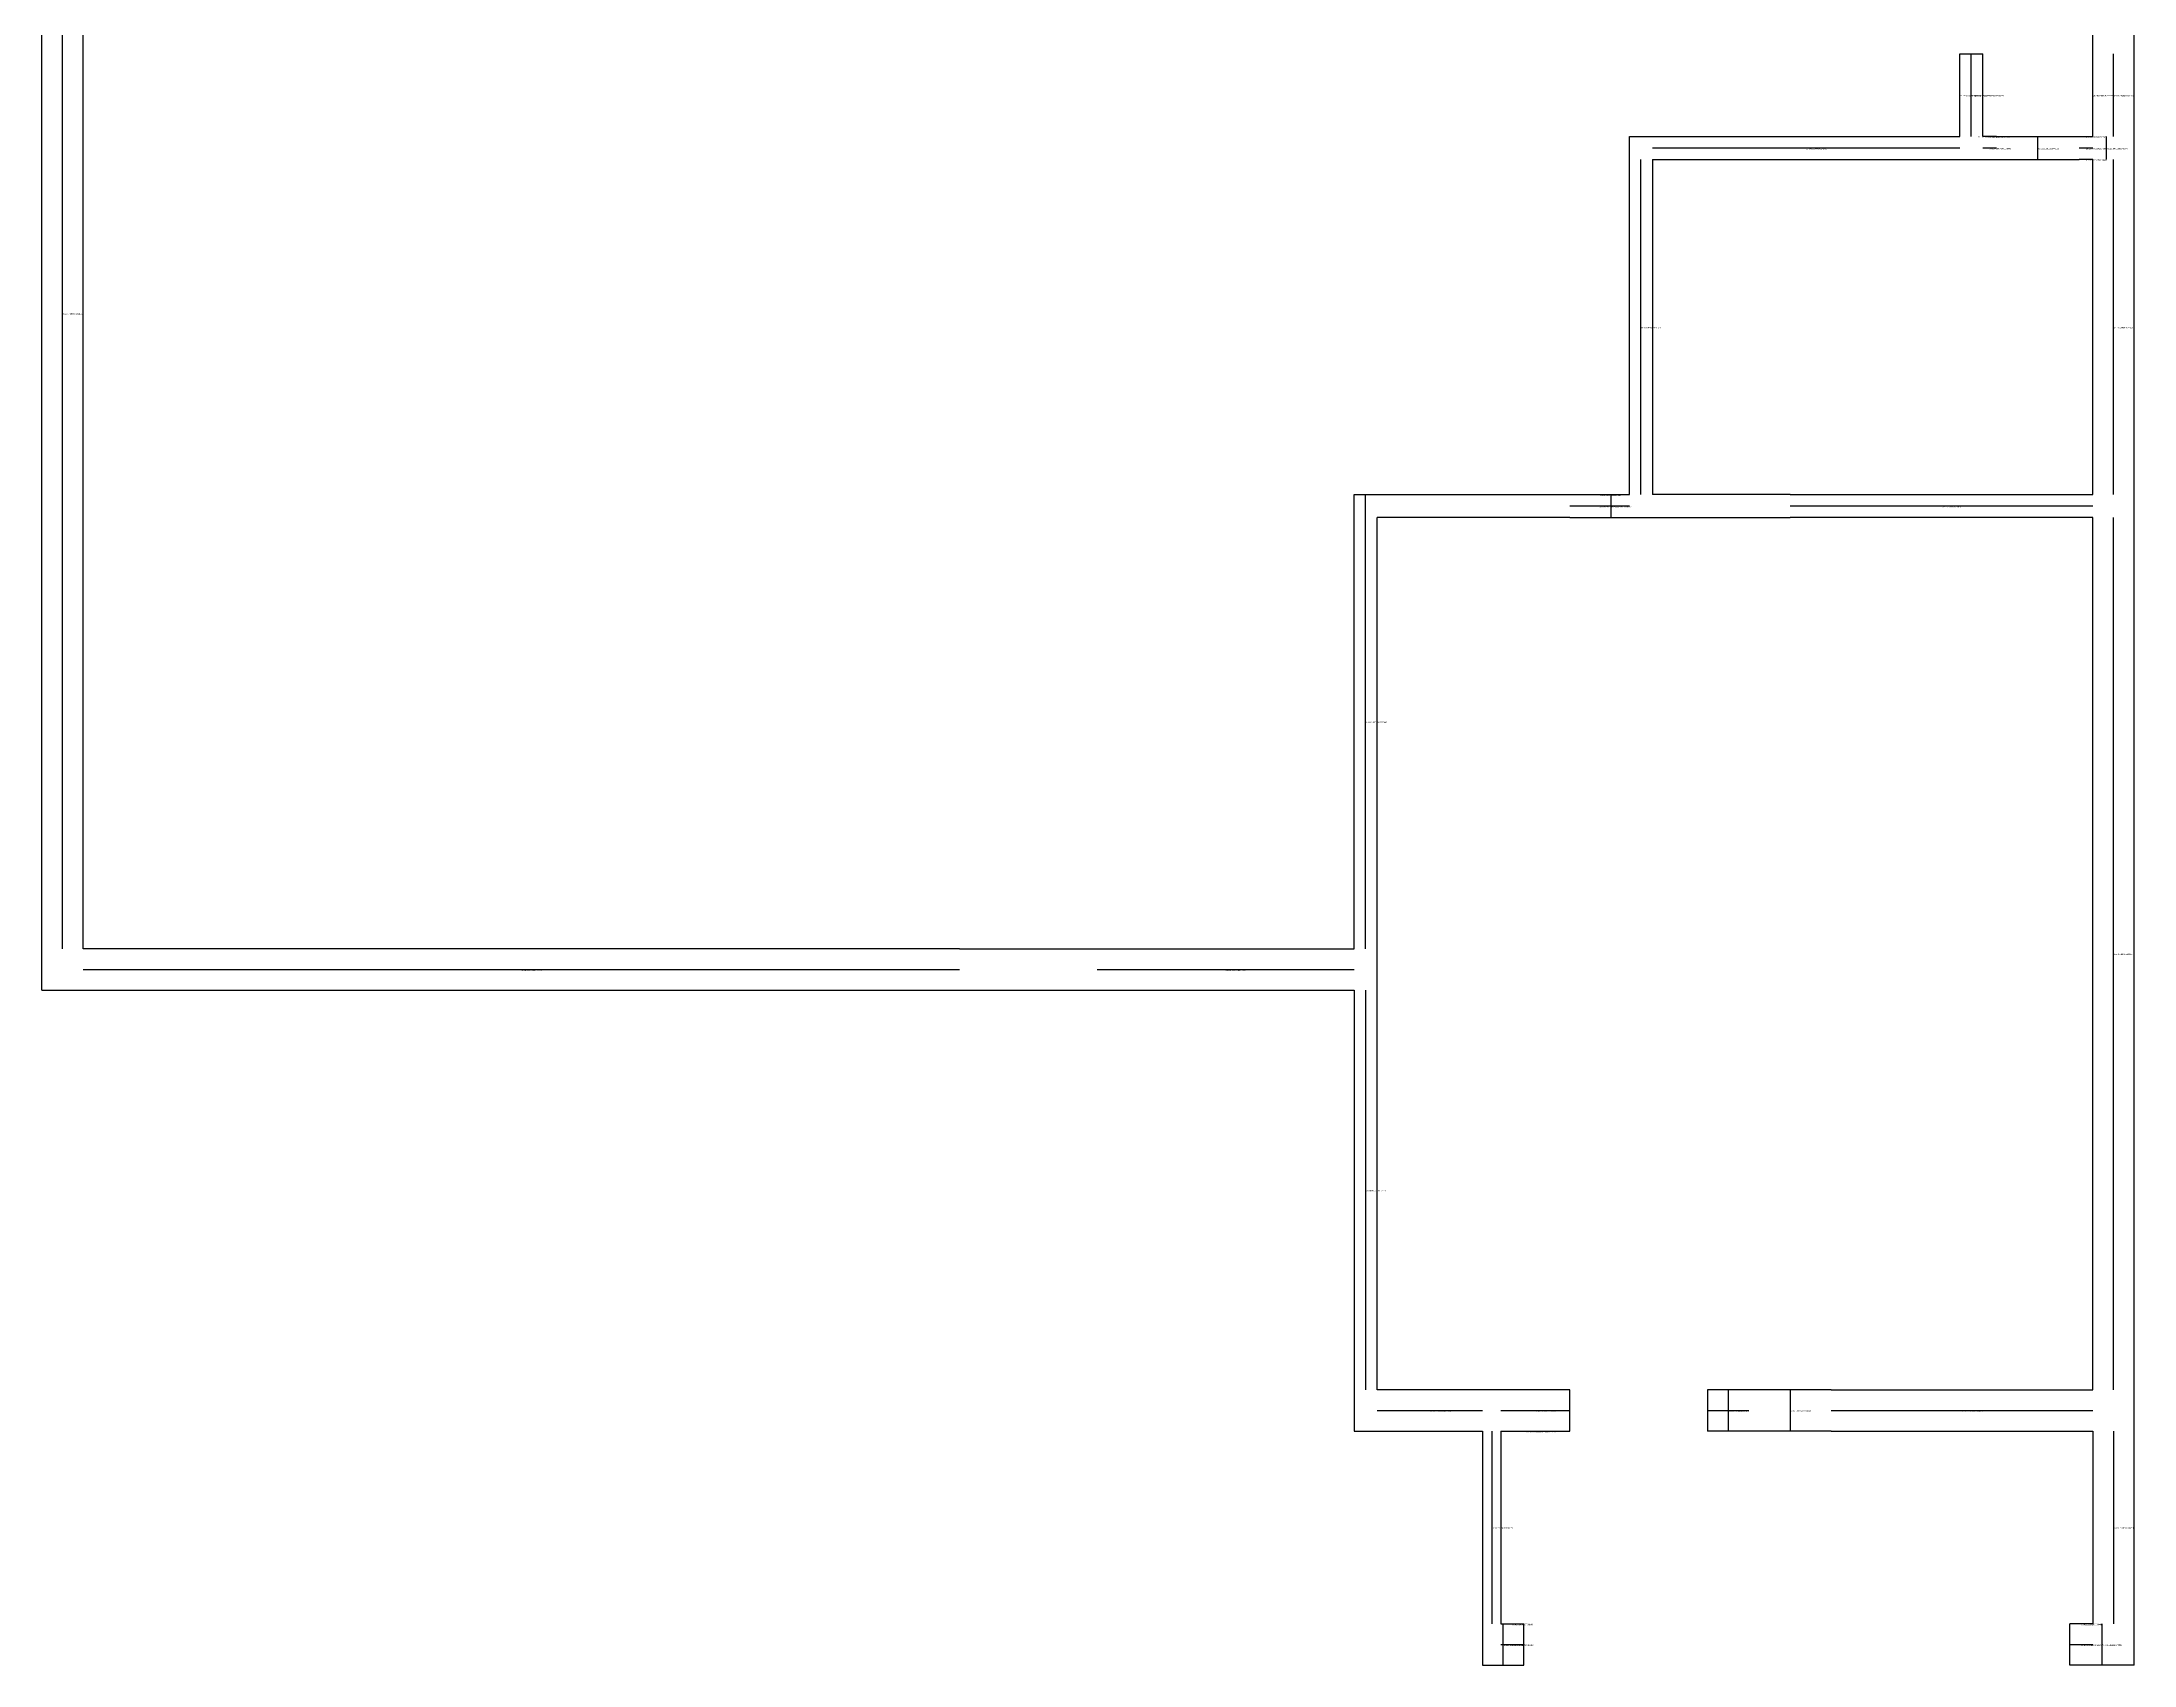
# Model space of a CAD drawing. Header units: metres. Extents: x 328 to 784, y 390 to 981.
# Drawn here: x 328 to 784, y 390 to 743.6 of the extents above; entities that cross this region are included whole.
import ezdxf

# ---------------------------------------------------------------- set-up
doc = ezdxf.new("R2010")
doc.units = ezdxf.units.M

msp = doc.modelspace()

# ---------------------------------------------------------------- linework, layer by layer
at = {"layer": 'centrelines'}
for p, q in [((332.5, 546), (332.5, 823)), ((748.5, 723), (748.5, 741)), ((779.5, 723), (779.5, 741)), ((746, 732), (746, 732)), ((751, 732), (751, 732)), ((775, 732), (775, 732)), ((679, 720.5), (746, 720.5)), ((750, 723), (750, 723)), ((751, 720.5), (754, 720.5)), ((752.5, 723), (752.5, 723)), ((763, 718), (763, 723)), ((772, 720.5), (775, 720.5)), ((773.5, 723), (773.5, 723)), ((778, 718), (778, 723)), ((676.5, 645), (676.5, 718)), ((773.5, 718), (773.5, 718)), ((779.5, 645), (779.5, 718)), ((616.5, 546), (616.5, 645)), ((667.5, 645), (667.5, 645)), ((670, 640), (670, 645)), ((661, 642.5), (674, 642.5)), ((709, 642.5), (775, 642.5)), ((779.5, 450), (779.5, 640)), ((337, 541.5), (528, 541.5)), ((558, 541.5), (614, 541.5)), ((616.5, 537), (616.5, 450)), ((695.5, 450), (695.5, 441)), ((709, 450), (709, 441)), ((619, 445.5), (642, 445.5)), ((646, 445.5), (661, 445.5)), ((691, 445.5), (700, 445.5)), ((718, 445.5), (775, 445.5)), ((644, 441), (644, 399)), ((651.5, 441), (651.5, 441)), ((653.5, 441), (653.5, 441)), ((779.5, 441), (779.5, 399)), ((646.5, 390), (646.5, 399)), ((648.5, 399), (648.5, 399)), ((772.5, 399), (772.5, 399)), ((777, 390), (777, 399)), ((646, 394.5), (651, 394.5)), ((770, 394.5), (775, 394.5))]:
    msp.add_line(p, q, dxfattribs=at)
at = {"layer": 'wall'}
for p, q in [((328, 537), (328, 981)), ((337, 546), (337, 823)), ((775, 741), (775, 759)), ((784, 741), (784, 759)), ((746, 723), (746, 741)), ((746, 741), (751, 741)), ((751, 723), (751, 741)), ((775, 723), (775, 741)), ((784, 390), (784, 741)), ((674, 645), (674, 723)), ((674, 723), (746, 723)), ((754, 723), (751, 723)), ((754, 723), (772, 723)), ((772, 723), (775, 723)), ((679, 718), (754, 718)), ((679, 718), (679, 645)), ((754, 718), (772, 718)), ((775, 718), (772, 718)), ((775, 645), (775, 718)), ((614, 546), (614, 645)), ((614, 645), (619, 645)), ((619, 645), (661, 645)), ((661, 645), (674, 645)), ((709, 645), (679, 645)), ((709, 645), (775, 645)), ((619, 450), (619, 640)), ((661, 640), (619, 640)), ((661, 640), (679, 640)), ((679, 640), (709, 640)), ((775, 640), (709, 640)), ((775, 450), (775, 640)), ((528, 546), (337, 546)), ((528, 546), (558, 546)), ((558, 546), (614, 546)), ((328, 537), (528, 537)), ((528, 537), (558, 537)), ((558, 537), (614, 537)), ((614, 537), (614, 441)), ((661, 450), (619, 450)), ((661, 441), (661, 450)), ((700, 450), (691, 450)), ((691, 450), (691, 441)), ((718, 450), (700, 450)), ((718, 450), (775, 450)), ((614, 441), (642, 441)), ((642, 441), (642, 390)), ((646, 441), (661, 441)), ((646, 441), (646, 399)), ((700, 441), (691, 441)), ((718, 441), (700, 441)), ((718, 441), (775, 441)), ((775, 441), (775, 399)), ((646, 399), (651, 399)), ((651, 390), (651, 399)), ((775, 399), (770, 399)), ((770, 390), (770, 399)), ((642, 390), (651, 390)), ((784, 390), (770, 390))]:
    msp.add_line(p, q, dxfattribs=at)

# ---------------------------------------------------------------- texts
at = {"layer": 'centrelines', "char_height": 0.3, "attachment_point": 1}
for s, insert in [('29 189.46284959876036', (746, 732)), ('27 187.50953763429672', (748.5, 732)), ('31 193.85194898508232', (751, 732)), ('48 215.29080452269872', (775, 732)), ('49 215.75854221019645', (779.5, 732)), ('10 142.89660840272725', (712.5, 720.5)), ('33 197.41173932605793', (750, 723)), ('40 199.56539829678812', (752.5, 723)), ('39 199.55474901176896', (752.5, 720.5)), ('46 208.69511821445153', (763, 720.5)), ('51 217.94828867355693', (773.5, 723)), ('50 217.79395352379854', (773.5, 720.5)), ('53 221.94790516749947', (778, 720.5)), ('52 220.30524255146636', (773.5, 718)), ('56 247.76059862548945', (332.5, 684.5)), ('11 143.0199601431573', (676.5, 681.5)), ('55 225.5865421348078', (779.5, 681.5)), ('37 198.94308208451318', (667.5, 645)), ('35 198.4608092743937', (667.5, 642.5)), ('41 200.05200144687777', (670, 642.5)), ('54 222.3551159548147', (742, 642.5)), ('24 182.43026362836306', (616.5, 595.5)), ('58 271.066789568957', (779.5, 545)), ('60 287.0908030780774', (432.5, 541.5)), ('59 282.2943359928322', (586, 541.5)), ('61 289.0750381163441', (616.5, 493.5)), ('62 380.27285535818925', (630.5, 445.5)), ('63 383.96411415303606', (653.5, 445.5)), ('67 391.15549175614524', (695.5, 445.5)), ('68 394.17014306314223', (695.5, 445.5)), ('69 395.34335323680284', (709, 445.5)), ('70 402.59048438515464', (746.5, 445.5)), ('65 389.36709851143934', (651.5, 441)), ('66 389.73798904149686', (653.5, 441)), ('64 388.06491374816176', (644, 420)), ('73 431.54182894867614', (779.5, 420)), ('72 430.2406507738144', (648.5, 399)), ('75 466.26891909030445', (772.5, 399)), ('71 429.9279647561698', (646.5, 394.5)), ('74 434.29881789914486', (648.5, 394.5)), ('77 469.35610208024366', (772.5, 394.5)), ('76 468.1422016675596', (777, 394.5))]:
    msp.add_mtext(s, dxfattribs=dict(at, insert=insert))

doc.saveas('drawing.dxf')
